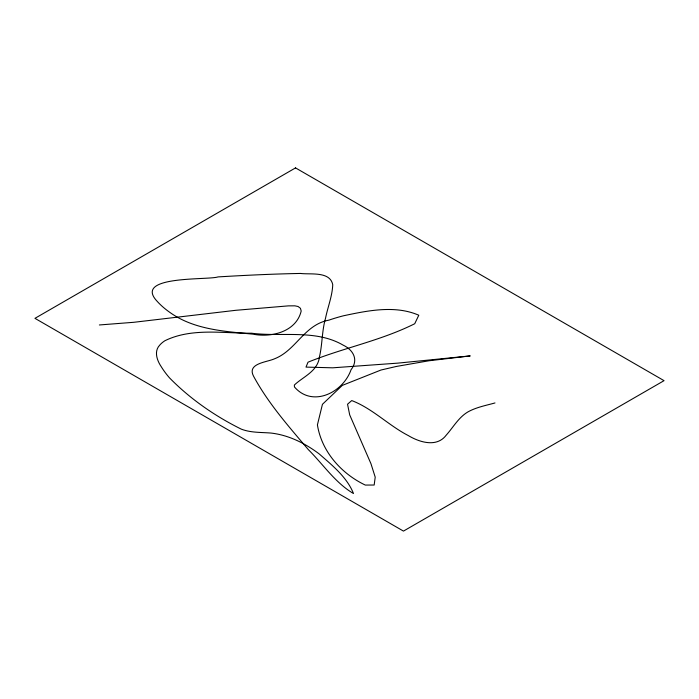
<?xml version="1.0" encoding="UTF-8"?>
<svg xmlns="http://www.w3.org/2000/svg" width="699" height="699" viewBox="0 0 699 699"><rect width="100%" height="100%" fill="white"/><g stroke="black" fill="none" stroke-linecap="round" stroke-linejoin="round"><path stroke-width="1.05" d="M494.988 402.947C485.788 405.516 476.176 407.264 467.762 412.008C458.5 417.539 453.232 427.307 446.224 435.154C436.831 447.709 419.618 442.345 408.347 435.599C388.53 425.403 372.689 408.618 351.737 400.562L347.543 404.214L349.692 414.874L370.951 463.682L375.214 477.155L374.175 485.027L365.297 485.071C341.322 473.677 321.636 451.571 317.416 424.87L322.44 404.31L342.292 385.394L380.981 370.024L396.412 366.442L428.906 360.78L470.217 355.905L397.722 363.139L332.75 367.814L305.996 367.106L308.014 362.196C343.087 347.953 380.745 340.736 414.725 323.733L418.788 315.232C395.197 304.921 367.718 310.618 343.375 315.808A140.682 81.224 0 0 0 328.897 320.142C304.24 324.633 296.219 350.4 274.48 358.814C266.869 362.283 246.817 363.297 253.51 376.114C268.075 403.131 288.556 426.311 308.311 449.588C323.087 464.258 335.354 482.939 353.502 493.538C346.931 477.111 332.165 465.298 319.172 453.896C305.052 443.288 288.783 435.11 271.063 433.065C261.103 432.244 250.827 432.821 241.33 429.16C215.004 416.15 190.067 398.876 169.481 377.836A169.953 98.122 0 0 1 161.198 366.626C157.013 360.474 153.78 351.291 159.73 345.131A34.181 19.729 0 0 1 164.885 340.745C191.509 327.656 222.955 333.388 251.535 333.213C281.837 337.145 315.529 329.002 343.209 345.175C353.31 349.902 358.832 359.95 351.055 369.701C343.069 392.751 312.322 407.805 294.454 386.958L294.358 385.035C303.34 376.49 317.757 371.414 319.469 356.839C322.449 344.153 321.872 330.88 325.516 318.29C327.761 307.088 332.287 296.193 332.741 284.703C330.059 271.116 310.636 274.724 300.5 273.449C272.977 273.956 245.471 275.275 217.992 276.909C208.18 280.334 132.242 275.135 157.284 301.452A109.525 63.233 0 0 0 169.656 312.252C193.78 329.701 224.414 331.335 252.986 334.157C271.527 337.879 296.324 331.702 301.19 311.02L300.439 308.311L298.097 306.512L294.856 305.83L288.355 305.874L235.843 310.295L133.841 322.291L99.38 324.965M295.537 167.9L34.95 318.342L403.463 531.1L664.05 380.658L295.537 167.9"/></g></svg>
